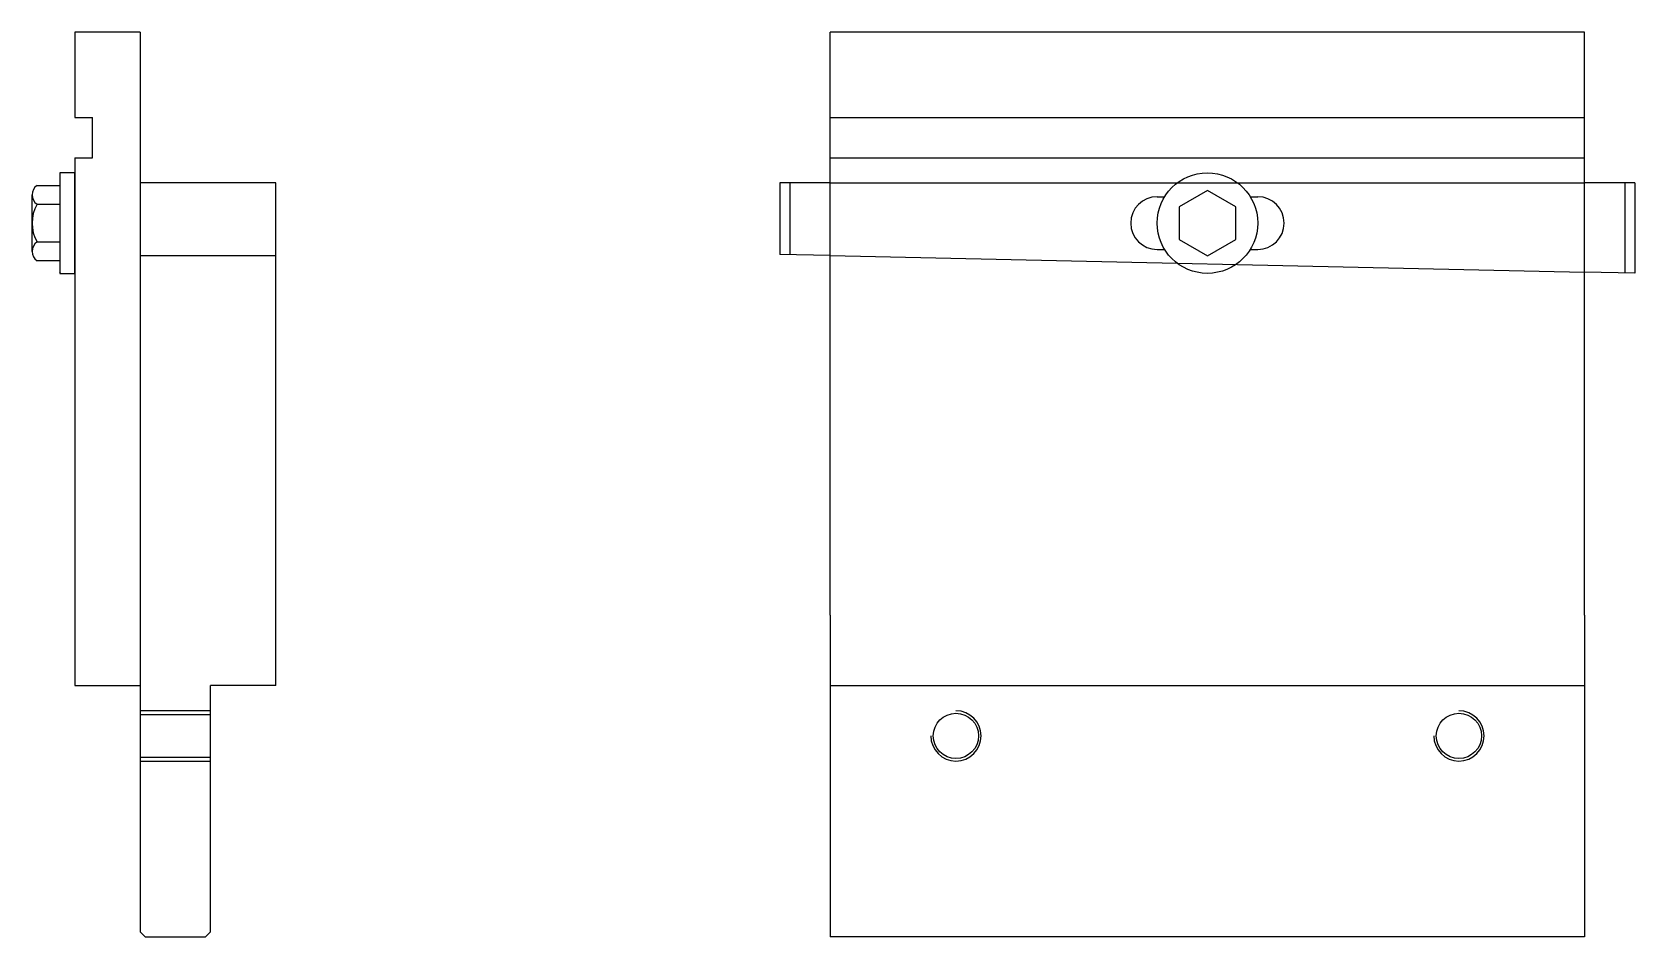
# Model space of a CAD drawing. Header units: metres. Extents: x 41 to 359, y 85 to 265.
import ezdxf

# ---------------------------------------------------------------- set-up
doc = ezdxf.new("R2010")
doc.units = ezdxf.units.M

msp = doc.modelspace()

# ---------------------------------------------------------------- linework, layer by layer
for p, q in [((62.288549, 264.50371), (49.288549, 264.50371)), ((49.288549, 264.50371), (49.288549, 247.50371)), ((62.288549, 264.50371), (62.288549, 85.50371)), ((199.472602, 148.503691), (199.472602, 264.50371)), ((349.472602, 264.50371), (199.472602, 264.50371)), ((349.472602, 148.503691), (349.472602, 264.50371)), ((49.288549, 247.50371), (52.788549, 247.50371)), ((52.788549, 239.50371), (52.788549, 247.50371)), ((199.472602, 247.50371), (349.472602, 247.50371)), ((49.288549, 239.50371), (52.788549, 239.50371)), ((49.288549, 239.50371), (49.288549, 134.50371)), ((199.472602, 239.50371), (349.472602, 239.50371)), ((49.288549, 236.50371), (46.288549, 236.50371)), ((46.288549, 236.50371), (46.288549, 216.50371)), ((49.288549, 216.50371), (49.288549, 236.50371)), ((41.788546, 234.009265), (46.288549, 234.009265)), ((89.288549, 234.50371), (62.288549, 234.50371)), ((89.288549, 134.50371), (89.288549, 234.50371)), ((199.472602, 234.50371), (189.472602, 234.50371)), ((189.472602, 234.50371), (189.472602, 220.25371)), ((191.472602, 234.50371), (191.472602, 220.25371)), ((199.472602, 234.50371), (349.472602, 234.50371)), ((274.472602, 233.00371), (268.843437, 229.75371)), ((280.101767, 229.75371), (274.472602, 233.00371)), ((359.472602, 234.50371), (349.472602, 234.50371)), ((357.472602, 234.50371), (357.472602, 216.514612)), ((359.472602, 234.50371), (359.472602, 216.514612)), ((40.788549, 220.874545), (40.788549, 232.132879)), ((41.788549, 230.256491), (46.288549, 230.256491)), ((264.472606, 231.75371), (265.96158, 231.75371)), ((268.843437, 229.75371), (268.843437, 223.25371)), ((280.101767, 223.25371), (280.101767, 229.75371)), ((282.983625, 231.75371), (284.472602, 231.75371)), ((268.843437, 223.25371), (274.472602, 220.00371)), ((274.472602, 220.00371), (280.101767, 223.25371)), ((41.788549, 222.750937), (46.288549, 222.750937)), ((89.288549, 220.00371), (62.288549, 220.00371)), ((199.472602, 220.033763), (189.472602, 220.25371)), ((199.472602, 220.033763), (349.472602, 216.734559)), ((264.472606, 221.25371), (265.96158, 221.25371)), ((282.983625, 221.25371), (284.472602, 221.25371)), ((46.288549, 218.998159), (41.788546, 218.998159)), ((46.540013, 216.50371), (46.288549, 216.755173)), ((359.472602, 216.514612), (349.472602, 216.734559)), ((46.288549, 216.50371), (49.288549, 216.50371)), ((199.472601, 148.503691), (199.472601, 90.503721)), ((349.472601, 148.503691), (349.472601, 90.503714)), ((49.288549, 134.50371), (62.288549, 134.50371)), ((76.288549, 85.50371), (76.288549, 134.50371)), ((89.288549, 134.50371), (76.288549, 134.50371)), ((199.472601, 134.50371), (349.472601, 134.50371)), ((76.288549, 129.503609), (62.288549, 129.503609)), ((62.288549, 128.75371), (76.288549, 128.75371)), ((62.288549, 120.25371), (76.288549, 120.25371)), ((62.288549, 119.50371), (76.288549, 119.50371)), ((199.472602, 90.503721), (199.472602, 84.50371)), ((349.472602, 90.503721), (349.472602, 84.50371)), ((63.288549, 84.50371), (62.288549, 85.50371)), ((63.288549, 84.50371), (75.288549, 84.50371)), ((75.288549, 84.50371), (76.288549, 85.50371)), ((349.472602, 84.50371), (199.472602, 84.50371))]:
    msp.add_line(p, q)
for centre, radius in [((274.472602, 226.50371), 10), ((224.472611, 124.50371), 4.5), ((324.472565, 124.50371), 4.5)]:
    msp.add_circle(centre, radius)
for centre, radius, start, end in [((43.048966, 232.132879), 2.260416, 123.890234, 236.109766), ((48.330216, 226.503714), 7.541666, 150.158275, 209.841725), ((264.472603, 226.50371), 5.25, 90.000005, 270.000005), ((284.472602, 226.50371), 5.25, 270, 90), ((43.048966, 220.874545), 2.260416, 123.890178, 236.10977), ((224.472611, 124.50371), 5, 180, 90), ((324.472565, 124.50371), 5, 180, 90)]:
    msp.add_arc(centre, radius, start, end)

doc.saveas('drawing.dxf')
